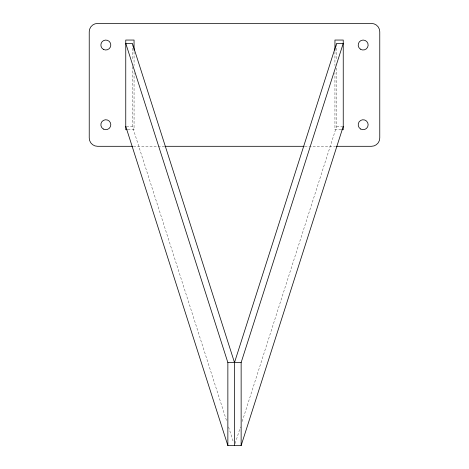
<?xml version="1.0" encoding="UTF-8"?>
<svg xmlns="http://www.w3.org/2000/svg" width="469" height="469" viewBox="0 0 469 469"><rect width="100%" height="100%" fill="white"/><g stroke="black" fill="none" stroke-linecap="round" stroke-linejoin="round"><path stroke-width="0.35" stroke-dasharray="2.35 1.76" d="M235.162 443.486L240.439 426.978M242.203 421.473L336.601 126.384L336.601 66.674M126.419 126.384L132.399 126.384L226.797 421.473M336.601 126.384L342.581 126.384M127.832 129.702L134.058 129.702L134.058 72.853M341.168 129.702L334.942 129.702L334.942 72.853M133.425 146.305L164.185 146.305M304.815 146.305L335.575 146.305M228.561 426.978L233.398 442.109M336.601 44.104L336.601 60.12M334.942 51.713L334.942 65.56M134.058 51.713L134.058 65.56M132.399 44.104L132.399 60.12M132.399 66.674L132.399 126.384"/><path stroke-width="0.7" d="M234.5 445.55L234.5 362.537L336.601 43.371L343.244 43.371L241.142 362.537L241.142 445.55L227.858 445.55L125.756 126.384M241.142 445.55L343.244 126.384M127.14 129.702L125.756 129.702L125.756 40.053L134.058 40.053L134.058 50.259M341.86 129.702L343.244 129.702L343.244 40.053L334.942 40.053L334.942 50.259M132.692 146.305L97.534 146.305A8.301 8.301 0 0 1 89.233 138.003L89.233 31.751A8.301 8.301 0 0 1 97.534 23.45L371.466 23.45A8.301 8.301 0 0 1 379.767 31.751L379.767 138.003A8.301 8.301 0 0 1 371.466 146.305L336.308 146.305M164.918 146.305L304.082 146.305M234.5 362.537L132.399 43.371L125.756 43.371L227.858 362.537L241.142 362.537M227.858 362.537L227.858 445.55M360.298 49.104A4.983 4.983 0 0 0 368.13 45.481A4.983 4.983 0 0 0 361.071 40.516A4.983 4.983 0 0 0 360.298 49.104M360.679 129.039A4.983 4.983 0 0 0 368.147 124.725A4.983 4.983 0 0 0 360.679 120.41A4.983 4.983 0 0 0 360.679 129.039M103.344 129.039A4.983 4.983 0 0 0 110.813 124.725A4.983 4.983 0 0 0 103.344 120.41A4.983 4.983 0 0 0 103.344 129.039M103.344 49.345A4.983 4.983 0 0 0 110.813 45.036A4.983 4.983 0 0 0 103.344 40.721A4.983 4.983 0 0 0 103.344 49.345"/></g></svg>
